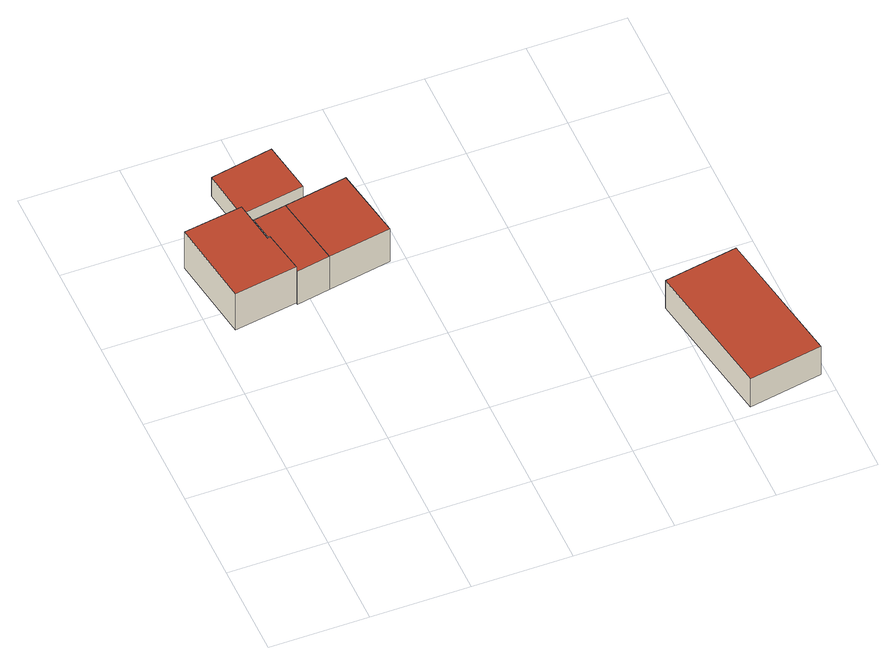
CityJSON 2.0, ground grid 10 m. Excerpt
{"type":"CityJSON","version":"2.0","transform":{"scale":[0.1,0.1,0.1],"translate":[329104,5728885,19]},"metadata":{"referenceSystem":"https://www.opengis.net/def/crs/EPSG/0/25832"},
"CityObjects":{
"building1":{"type":"Building","attributes":{"Geometrietyp2DReferenz":"3000","Gemeindeschluessel":"05170048","function":"31001_2100","roofType":"1000","measuredHeight":4.83},"address":[{"country":"Germany","locality":"Wesel","thoroughfareNumber":"111","thoroughfareName":"Mühlenfeldstraße"}],"geometry":[{"type":"Solid","lod":"2","boundaries":[[[[0,1,2,3]],[[4,5,1,0]],[[6,7,5,4]],[[8,9,7,6]],[[10,11,9,8]],[[3,2,11,10]],[[8,6,4,0,3,10]],[[1,5,7,9,11,2]]]],"semantics":{"surfaces":[{"type":"WallSurface"},{"type":"RoofSurface"},{"type":"GroundSurface"}],"values":[[0,0,0,0,0,0,1,2]]}}]},
"building2":{"type":"Building","attributes":{"Geometrietyp2DReferenz":"3000","Gemeindeschluessel":"05170048","function":"31001_2100","roofType":"1000","measuredHeight":4.42},"address":[{"country":"Germany","locality":"Wesel","thoroughfareNumber":"111","thoroughfareName":"Mühlenfeldstraße"}],"geometry":[{"type":"Solid","lod":"2","boundaries":[[[[12,13,14,15]],[[16,17,13,12]],[[18,19,17,16]],[[20,2,19,18]],[[21,11,2,20]],[[15,14,11,21]],[[20,18,16,12,15,21]],[[13,17,19,2,11,14]]]],"semantics":{"surfaces":[{"type":"WallSurface"},{"type":"RoofSurface"},{"type":"GroundSurface"}],"values":[[0,0,0,0,0,0,1,2]]}}]},
"building3":{"type":"Building","attributes":{"Geometrietyp2DReferenz":"3000","Gemeindeschluessel":"05170048","function":"51009_1610","roofType":"1000","measuredHeight":2.49},"geometry":[{"type":"Solid","lod":"2","boundaries":[[[[22,23,24,25]],[[26,27,23,22]],[[28,29,27,26]],[[25,24,29,28]],[[26,22,25,28]],[[23,27,29,24]]]],"semantics":{"surfaces":[{"type":"WallSurface"},{"type":"RoofSurface"},{"type":"GroundSurface"}],"values":[[0,0,0,0,1,2]]}}]},
"building4":{"type":"Building","attributes":{"Geometrietyp2DReferenz":"3000","Gemeindeschluessel":"05170048","function":"31001_2100","roofType":"1000","measuredHeight":4.41},"address":[{"country":"Germany","locality":"Wesel","thoroughfareNumber":"111","thoroughfareName":"Mühlenfeldstraße"}],"geometry":[{"type":"Solid","lod":"2","boundaries":[[[[30,31,32,33]],[[16,17,31,30]],[[12,13,17,16]],[[33,32,13,12]],[[16,30,33,12]],[[31,17,13,32]]]],"semantics":{"surfaces":[{"type":"WallSurface"},{"type":"RoofSurface"},{"type":"GroundSurface"}],"values":[[0,0,0,0,1,2]]}}]},
"building5":{"type":"Building","attributes":{"Geometrietyp2DReferenz":"3000","Gemeindeschluessel":"05170048","function":"31001_2100","roofType":"1000","measuredHeight":3.68},"address":[{"country":"Germany","locality":"Wesel","thoroughfareNumber":"111","thoroughfareName":"Mühlenfeldstraße"}],"geometry":[{"type":"Solid","lod":"2","boundaries":[[[[34,35,36,37]],[[38,39,35,34]],[[40,41,39,38]],[[37,36,41,40]],[[38,34,37,40]],[[35,39,41,36]]]],"semantics":{"surfaces":[{"type":"WallSurface"},{"type":"RoofSurface"},{"type":"GroundSurface"}],"values":[[0,0,0,0,1,2]]}}]}
},
"vertices":[
[22,276,51],[22,276,3],[86,286,3],[86,286,51],[8,365,51],[8,365,3],[68,374,51],[68,374,3],[75,329,51],[75,329,3],[78,330,51],[78,330,3],
[107,364,47],[107,364,3],[73,358,3],[73,358,47],[120,290,47],[120,290,3],[86,284,47],[86,284,3],[86,286,47],[78,330,47],
[138,397,27],[138,397,2],[129,451,2],[129,451,27],[73,386,27],[73,386,2],[65,439,27],[65,439,2],
[184,301,47],[184,301,3],[171,375,3],[171,375,47],
[493,20,43],[493,20,6],[468,163,6],[468,163,43],[418,7,43],[418,7,6],[393,150,43],[393,150,6]
]}
